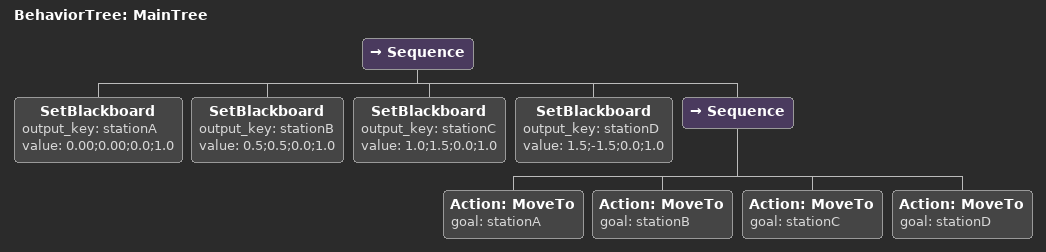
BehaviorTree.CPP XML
<root main_tree_to_execute = "MainTree" >
    <BehaviorTree ID="MainTree">
        <Sequence>
            <SetBlackboard output_key="stationA" value="0.00;0.00;0.0;1.0" />
            <SetBlackboard output_key="stationB" value="0.5;0.5;0.0;1.0" />
            <SetBlackboard output_key="stationC" value="1.0;1.5;0.0;1.0" />
            <SetBlackboard output_key="stationD" value="1.5;-1.5;0.0;1.0" />
            <Sequence>
                <Action ID="MoveTo" goal="stationA" />
                <Action ID="MoveTo" goal="stationB" />
                <Action ID="MoveTo" goal="stationC" />
                <Action ID="MoveTo" goal="stationD" />
            </Sequence>
        </Sequence>
    </BehaviorTree>
</root>
